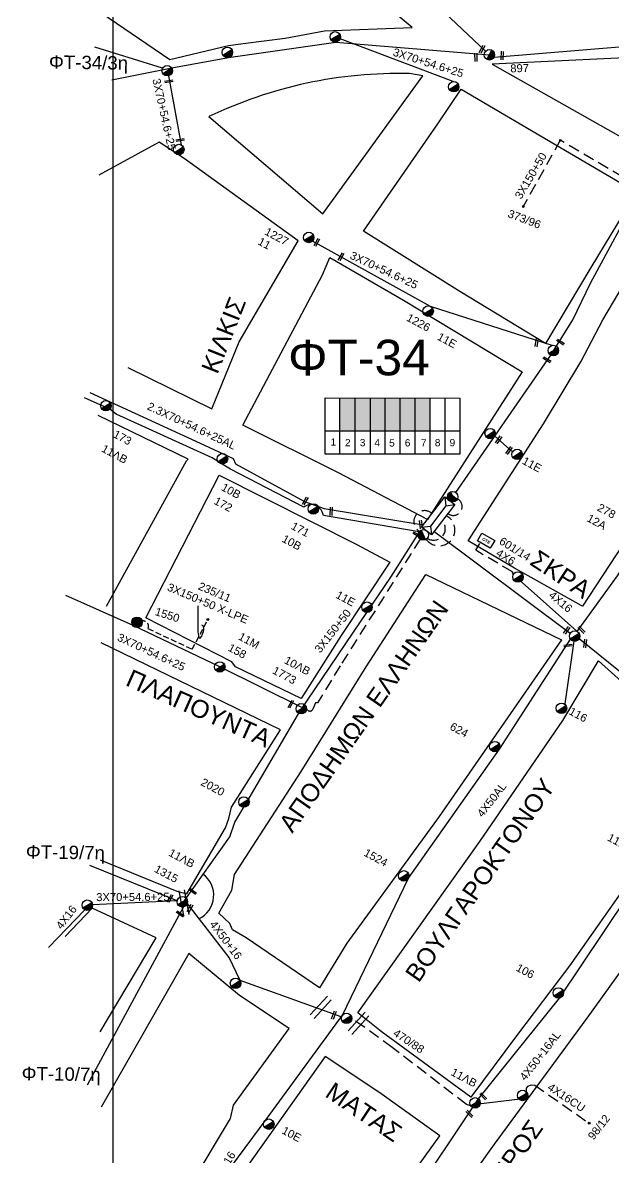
# Model space of a CAD drawing. Header units: millimetres. Extents: x 408 to 3042, y 742 to 1820.
# Drawn here: x 413.7 to 546.5, y 957.8 to 1213 of the extents above; entities that cross this region are included whole.
import ezdxf

# ---------------------------------------------------------------- set-up
doc = ezdxf.new("R2010")
doc.units = ezdxf.units.MM
doc.linetypes.add('DASHED', pattern=[19.05, 12.7, -6.35])
for name, color, linetype in [('Pillar OTE', 7, 'Continuous'), ('Άγνωστα', 7, 'Continuous'), ('Γυμνά εναέρια ΧΤ και ΦΟΠ (3Φ)   4x50+16AL', 7, 'Continuous'), ('Εναέρια παροχή ΧΤ 4x16', 7, 'SYN_LINE'), ('Επιγραφές - Σχήματα', 7, 'Continuous'), ('Καλώδια ΧΤ   3x150AL+50XLPE', 7, 'DASHED'), ('Καλώδια ΧΤ   4x6CU', 7, 'DASHED'), ('Μηχανική τομή', 7, 'Continuous'), ('Στύλος Ξύλινος', 7, 'Continuous'), ('Στύλος Ξύλινος @ 1', 7, 'Continuous'), ('Στύλος ΦΜ', 7, 'Continuous'), ('Στύλος ΦΜ @ 1', 7, 'Continuous'), ('Συνδέσεις', 7, 'Continuous'), ('Συνεστραμμένα ΧΤ   3x70+54.6+25 AL', 7, 'SYN_LINE'), ('Τομή', 7, 'Continuous'), ('Υποσταθμός εναέριος 2 στύλων', 7, 'Continuous'), ('Υποσταθμός πόλεως', 7, 'Continuous'), ('Υπόβαθρο ΔΕΗ', 7, 'Continuous'), ('Υπόγεια καλώδια Παροχών ΧΤ   4x50AL', 7, 'DASHED'), ('Υπόγεια καλώδια Παροχών ΧΤ   4x6', 7, 'DASHED')]:
    doc.layers.add(name, color=color, linetype=linetype)
doc.styles.add('Annotative', font='arial.ttf')
doc.styles.add('arial', font='arial.ttf')
doc.styles.get("Standard").update_dxf_attribs({"font": 'arial.ttf'})
doc.linetypes.add('SYN_LINE', pattern='A,0.5,-0.0001,["/\\/\\/\\/",Standard,S=0.1,R=0,X=0,Y=-0.05],-0.25', length=0.7501)

# ---------------------------------------------------------------- blocks, each defined once
blk = doc.blocks.new('ΜΗΧΑΝΙΚΗ ΤΟΜΗ')
at = {"layer": 'Μηχανική τομή', "ltscale": 40}
for p, q in [((-1.89, 0.78), (1.89, 0.78)), ((1.89, 0), (-1.89, 0))]:
    blk.add_line(p, q, dxfattribs=at)
blk = doc.blocks.new('ΤΟΜΗ')
at = {"layer": 'Τομή', "ltscale": 40}
for p, q in [((-5.68, 0), (5.68, 0)), ((5.68, -2.33), (-5.68, -2.33))]:
    blk.add_line(p, q, dxfattribs=at)
blk = doc.blocks.new('ΥΠΑΡΧΩΝ ΤΣΙΜΕΝΤΕΝΙΟΣ ΣΤΥΛΟΣ')
at = {"layer": 'Στύλος ΦΜ'}
blk.add_hatch(color=7, dxfattribs=at).paths.add_polyline_path([(-1.29, -2.28, 0.574793), (2.62, 0, 0.268822), (1.3, 2.27)])
at = {"layer": 'Στύλος ΦΜ', "color": 7}
blk.add_line((-1.29, -2.28), (1.3, 2.27), dxfattribs=at)
blk.add_circle((0, 0), 2.62, dxfattribs=at)
at = {"layer": 'Στύλος ΦΜ', "flags": 4}
for tag, p in [('ΑΡΙΘΜΟΣ', (-4.68, 8.05)), ('ΤΥΠΟΣ', (-4.91, 3.03))]:
    blk.add_attdef(tag, p, '', height=4, dxfattribs=at)
blk = doc.blocks.new('ΥΠΑΡΧΩΝ ΞΥΛΙΝΟΣ ΣΤΥΛΟΣ')
at = {"layer": 'Στύλος Ξύλινος'}
h = blk.add_hatch(color=7, dxfattribs=at)
h.paths.add_polyline_path([(-2.62, 0, 0.270008), (-1.29, -2.28), (1.3, 2.27, 0.576266)])
h.paths.add_polyline_path([(-1.29, -2.28, 0.574793), (2.62, 0, 0.268822), (1.3, 2.27)])
at = {"layer": 'Στύλος Ξύλινος', "color": 7}
blk.add_line((-1.29, -2.28), (1.3, 2.27), dxfattribs=at)
blk.add_circle((0, 0), 2.62, dxfattribs=at)
at = {"layer": 'Στύλος Ξύλινος', "flags": 4}
for tag, p in [('ΑΡΙΘΜΟΣ', (-4.91, 8.6)), ('ΤΥΠΟΣ', (-4.85, 3.39))]:
    blk.add_attdef(tag, p, '', height=4, dxfattribs=at)
blk = doc.blocks.new('ΥΠΟΣΤΑΘΜΟΣ ΕΝΑΕΡΙΟΣ ΕΠΙ 2 ΣΤΥΛΩΝ')
at = {"layer": 'Υποσταθμός εναέριος 2 στύλων', "linetype": 'Continuous'}
for points in [[(-11.97, -2.11, 0.574793), (-8.45, -0.07, 0.268822), (-9.64, 1.98)], [(9.68, -2.15, 0.574793), (13.19, -0.1, 0.268822), (12.01, 1.95)]]:
    blk.add_hatch(color=256, dxfattribs=at).paths.add_polyline_path(points)
for p, q in [((-11.97, -2.11), (-9.64, 1.98)), ((9.68, -2.15), (12.01, 1.95))]:
    blk.add_line(p, q, dxfattribs=at)
for centre in [(-10.81, -0.07), (10.84, -0.1)]:
    blk.add_circle(centre, 2.36, dxfattribs=at)
at = {"layer": 'Υποσταθμός πόλεως', "linetype": 'Continuous', "ltscale": 40}
blk.add_lwpolyline([(-8.57, 2.82), (8.57, 2.82), (8.57, -2.82), (-8.57, -2.82)], close=True, dxfattribs=at)
for points in [[(-5.75, 0), (-8.57, 2.82)], [(-8.57, -2.82), (-5.75, 0)], [(-5.75, 0), (5.75, 0)], [(5.75, 0), (8.57, 2.82)], [(8.57, -2.82), (5.75, 0)]]:
    blk.add_lwpolyline(points, dxfattribs=at)
at = {"layer": 'Υποσταθμός εναέριος 2 στύλων', "ltscale": 40, "flags": 1}
for tag, p in [('ΜΕΤΑΣΧΗΜΑΤΙΣΜΟΣ', (14.09, 2.51)), ('ΙΣΧΥΣ', (14.07, -0.28)), ('ΑΡΙΘΜΟΣ', (14.19, -3))]:
    blk.add_attdef(tag, p, '', height=1.8, dxfattribs=at)
blk = doc.blocks.new('_ΣΥΝΔΕΣΗ')
at = {"layer": 'Συνδέσεις', "linetype": 'SYN_LINE', "ltscale": 40}
blk.add_hatch(color=256, dxfattribs=at).paths.add_polyline_path([(0.5, -0.01, 1), (-0.5, -0.01, 1)])
at = {"layer": 'Συνδέσεις'}
blk.add_circle((0, -0.01), 0.5, dxfattribs=at)
blk = doc.blocks.new('PILLAR ΟΤΕ')
at = {"layer": 'Pillar OTE', "ltscale": 40}
blk.add_lwpolyline([(-3.31, 2.02), (3.39, 2.02), (3.39, -1.99), (-3.31, -1.99)], close=True, dxfattribs=at)
at = {"layer": 'Pillar OTE', "insert": (-1.81, 0.71), "char_height": 1.3575, "width": 109.961, "attachment_point": 1}
blk.add_mtext('{\\fArial|b1|i0|c161|p34;OTE}', dxfattribs=at)

msp = doc.modelspace()

# ---------------------------------------------------------------- hatches: boundary and pattern name
at = {"layer": 'Υπόγεια καλώδια Παροχών ΧΤ   4x6', "linetype": 'DASHED', "ltscale": 0.2}
h = msp.add_hatch(color=30, dxfattribs=at)
h.dxf.hatch_style = 1
h.paths.add_polyline_path([(485.01, 1121.22), (488.45, 1121.22), (488.45, 1128.58), (485.01, 1128.58)])
h = msp.add_hatch(color=27, dxfattribs=at)
h.dxf.hatch_style = 1
h.paths.add_polyline_path([(488.45, 1121.22), (491.89, 1121.22), (491.89, 1128.58), (488.45, 1128.58)])
h = msp.add_hatch(color=85, dxfattribs=at)
h.dxf.hatch_style = 1
h.paths.add_polyline_path([(495.19, 1128.58), (491.89, 1128.58), (491.89, 1121.22), (495.19, 1121.21)])
h = msp.add_hatch(color=2, dxfattribs=at)
h.dxf.hatch_style = 1
h.paths.add_polyline_path([(495.19, 1121.21), (498.57, 1121.21), (498.57, 1128.58), (495.19, 1128.58)])
h = msp.add_hatch(color=151, dxfattribs=at)
h.dxf.hatch_style = 1
h.paths.add_polyline_path([(501.97, 1128.58), (498.57, 1128.58), (498.57, 1121.21), (501.97, 1121.21)])
h = msp.add_hatch(color=62, dxfattribs=at)
h.dxf.hatch_style = 1
h.paths.add_polyline_path([(501.97, 1121.21), (505.31, 1121.2), (505.31, 1128.58), (501.97, 1128.58)])

# ---------------------------------------------------------------- linework, layer by layer
at = {"layer": 'Pillar OTE', "ltscale": 40}
for points in [[(481.68, 1115.94), (481.68, 1128.59), (512.02, 1128.58), (512.01, 1115.92), (481.68, 1115.95)], [(485.01, 1115.94), (485.01, 1128.58)], [(488.45, 1115.94), (488.45, 1128.58)], [(491.89, 1115.94), (491.89, 1128.58)], [(495.19, 1115.93), (495.19, 1128.58)], [(498.57, 1115.93), (498.57, 1128.58)], [(501.97, 1115.93), (501.97, 1128.58)], [(505.31, 1115.92), (505.31, 1128.58)], [(508.69, 1115.92), (508.7, 1128.58)], [(481.68, 1121.23), (512.01, 1121.2)]]:
    msp.add_lwpolyline(points, dxfattribs=at)
at = {"layer": 'Άγνωστα', "color": 27}
for points in [[(445.15, 1202.73), (429.91, 1207.51)], [(433.76, 1200.12), (447.19, 1202.8), (459.94, 1205.16), (484.15, 1208.64), (518.67, 1205.77)], [(538.39, 1076.08), (547.49, 1088.61), (556.9, 1104), (565.79, 1118.14), (589.39, 1141.98), (594.22, 1147.56), (596.75, 1151.52)]]:
    msp.add_lwpolyline(points, dxfattribs=at)
at = {"layer": 'Άγνωστα', "color": 30, "linetype": 'DASHED', "ltscale": 0.2}
msp.add_lwpolyline([(551.91, 1176.36), (534.59, 1186.54), (526.27, 1171.66)], dxfattribs=at)
at = {"layer": 'Άγνωστα', "color": 30}
for points in [[(511.1, 1107.32), (532.47, 1138.22), (537.44, 1146.15), (541.39, 1154.43), (552.39, 1174.77), (557.63, 1180.79)], [(519.87, 1120.03), (523.85, 1116.45)], [(448.43, 1015.5), (428.78, 1023.42)], [(449.86, 1014.15), (428.15, 974.07)]]:
    msp.add_lwpolyline(points, dxfattribs=at)
at = {"layer": 'Άγνωστα', "color": 2}
msp.add_lwpolyline([(485.32, 989.41), (462.56, 997.58), (460.11, 1002.77), (450.15, 1015.65), (460.28, 1029.87), (461.41, 1033.16), (464.65, 1038.61), (476.04, 1058.07), (489.64, 1078.23), (496.47, 1088.27), (502.63, 1097.98)], dxfattribs=at)
at = {"layer": 'Άγνωστα', "color": 151, "linetype": 'DASHED', "ltscale": 0.2}
msp.add_lwpolyline([(503.09, 1096.86), (485.1, 1068.34), (480, 1060.04), (479.54, 1060.04), (478.92, 1058.59, -0.546639), (477.8, 1058.4), (477.06, 1058.73)], format="xyb", dxfattribs=at)
at = {"layer": 'Άγνωστα', "color": 85}
msp.add_lwpolyline([(441.73, 922.95), (454.05, 943.22), (459.77, 952.02), (460.72, 955.9), (468.46, 966.31), (485.58, 989.77), (500.45, 1020.57), (520.9, 1049.63), (537.05, 1074.54)], dxfattribs=at)
at = {"layer": 'Άγνωστα', "color": 6}
msp.add_lwpolyline([(580, 1035.32), (554.71, 1024.06), (534.32, 993.62), (516.16, 970.99), (500.28, 947.3), (485.7, 928.22), (470.47, 907.38)], dxfattribs=at)
at = {"layer": 'Άγνωστα', "color": 6, "linetype": 'DASHED', "ltscale": 0.2}
msp.add_lwpolyline([(514.43, 969.44), (513.47, 969.72), (496.8, 982.51), (487.71, 989.1)], dxfattribs=at)
at = {"layer": 'Γυμνά εναέρια ΧΤ και ΦΟΠ (3Φ)   4x50+16AL', "color": 85, "ltscale": 40}
for points in [[(536.8, 1075.6), (506.18, 1098.53)], [(537.66, 1073.9), (535.61, 1059.84)]]:
    msp.add_lwpolyline(points, dxfattribs=at)
at = {"layer": 'Γυμνά εναέρια ΧΤ και ΦΟΠ (3Φ)   4x50+16AL', "color": 27, "ltscale": 40}
msp.add_lwpolyline([(538.88, 1074.48), (558.3, 1058.8), (575, 1042.96), (584.64, 1033.81), (594.16, 1024.86), (594.16, 1024.86), (609.33, 1014.08)], dxfattribs=at)
at = {"layer": 'Εναέρια παροχή ΧΤ 4x16', "color": 85, "linetype": 'SYN_LINE', "ltscale": 20}
msp.add_lwpolyline([(538.29, 1076.13), (525.34, 1087.67)], dxfattribs=at)
at = {"layer": 'Επιγραφές - Σχήματα'}
msp.add_lwpolyline([(433.97, 786.81), (2929.97, 786.81), (2929.97, 1802.72), (433.97, 1802.72)], close=True, dxfattribs=at)
msp.add_arc((450.78, 1016.76), 5.87, 295.5844, 54.2973, dxfattribs=at)
at = {"layer": 'Επιγραφές - Σχήματα', "color": 7, "ltscale": 0.1}
msp.add_spline([(453.08, 1081.83), (453.94, 1075.04), (454.01, 1077.47), (453.95, 1077.48)], degree=3, dxfattribs=at)
at = {"layer": 'Καλώδια ΧΤ   3x150AL+50XLPE', "color": 151, "ltscale": 0.1}
msp.add_lwpolyline([(440.53, 1078.43, -0.627106), (441.86, 1076.75), (451.81, 1072.07), (455.33, 1078.77)], format="xyb", dxfattribs=at)
at = {"layer": 'Καλώδια ΧΤ   3x150AL+50XLPE', "color": 30, "linetype": 'DASHED', "ltscale": 0.2}
msp.add_arc((510.55, 1104.16), 1.98, 231.132, 65.7002, dxfattribs=at)
at = {"layer": 'Καλώδια ΧΤ   3x150AL+50XLPE', "color": 27, "linetype": 'DASHED', "ltscale": 0.2}
msp.add_arc((504.11, 1100.79), 2.46, 47.034, 242.156, dxfattribs=at)
at = {"layer": 'Καλώδια ΧΤ   3x150AL+50XLPE', "color": 151, "linetype": 'DASHED', "ltscale": 0.2}
msp.add_arc((507.33, 1098.91), 3.57, 215.5236, 64.6958, dxfattribs=at)
at = {"layer": 'Καλώδια ΧΤ   3x150AL+50XLPE', "color": 2, "linetype": 'DASHED', "ltscale": 0.2}
msp.add_arc((506.14, 1099.22), 2.6, 238.1252, 43.9289, dxfattribs=at)
at = {"layer": 'Καλώδια ΧΤ   4x6CU', "color": 6, "linetype": 'DASHED', "ltscale": 0.2}
msp.add_lwpolyline([(526.94, 971.98), (527.02, 973.36), (527.37, 973.79), (528.06, 974.14), (528.84, 974.05), (541.1, 965.5)], dxfattribs=at)
at = {"layer": 'Συνεστραμμένα ΧΤ   3x70+54.6+25 AL', "color": 85, "linetype": 'SYN_LINE', "ltscale": 20}
for points in [[(464.52, 1254.79), (488.37, 1231.9), (488.37, 1231.9), (503.4, 1220.19), (517.81, 1206.58)], [(519.7, 1205.22), (549.66, 1207.68), (574.99, 1207.78)]]:
    msp.add_lwpolyline(points, dxfattribs=at)
at = {"layer": 'Συνεστραμμένα ΧΤ   3x70+54.6+25 AL', "color": 27, "linetype": 'SYN_LINE', "ltscale": 20}
for points in [[(510.49, 1199.75), (510.49, 1199.75), (510.49, 1199.75), (485.06, 1209.32)], [(446.48, 1201.03), (449.35, 1185.5)], [(428.75, 1129.82), (453.58, 1118.42), (461.04, 1114.99), (461.55, 1113.81), (477.07, 1105.29), (481.46, 1103.74), (503.79, 1100.04)]]:
    msp.add_lwpolyline(points, dxfattribs=at)
at = {"layer": 'Συνεστραμμένα ΧΤ   3x70+54.6+25 AL', "color": 30, "linetype": 'SYN_LINE', "ltscale": 20}
msp.add_lwpolyline([(532.79, 1140.42), (505.44, 1149.15), (478.86, 1163.85)], dxfattribs=at)
at = {"layer": 'Συνεστραμμένα ΧΤ   3x70+54.6+25 AL', "color": 62, "linetype": 'SYN_LINE', "ltscale": 20}
msp.add_lwpolyline([(502.86, 1098.52), (481.31, 1102.18), (481.08, 1102.86, 0.527682), (476.91, 1104.02), (460.42, 1112.58), (458.52, 1113.74), (456.28, 1115.1), (434.72, 1124.97), (433.31, 1126.1), (427.6, 1128.61)], format="xyb", dxfattribs=at)
at = {"layer": 'Συνεστραμμένα ΧΤ   3x70+54.6+25 AL', "color": 151, "linetype": 'SYN_LINE', "ltscale": 20}
msp.add_lwpolyline([(477.06, 1058.73), (476.62, 1058.93), (458.01, 1068.11), (438.53, 1077.46), (423.39, 1084.14)], dxfattribs=at)
at = {"layer": 'Συνεστραμμένα ΧΤ   3x70+54.6+25 AL', "linetype": 'SYN_LINE', "ltscale": 15}
msp.add_lwpolyline([(427.66, 1013.5), (419.48, 1005.01)], dxfattribs=at)
at = {"layer": 'Συνεστραμμένα ΧΤ   3x70+54.6+25 AL', "color": 7, "linetype": 'SYN_LINE', "ltscale": 15}
msp.add_lwpolyline([(448.43, 1015.5), (429.39, 1014.59)], dxfattribs=at)
at = {"layer": 'Συνεστραμμένα ΧΤ   3x70+54.6+25 AL', "color": 6, "linetype": 'SYN_LINE', "ltscale": 10}
msp.add_lwpolyline([(516.23, 969.82), (525.56, 970.94)], dxfattribs=at)
at = {"layer": 'Υπόβαθρο ΔΕΗ'}
for points in [[(431.27, 1215.27), (446.78, 1204.71), (459.96, 1207.86), (463.27, 1208.33), (472.74, 1209.48), (481.59, 1211.12), (501.3, 1211.87), (484.14, 1226.33), (461.14, 1247.45)], [(680.5, 1102.84), (693.71, 1120.44), (654.69, 1148.43), (620.43, 1173.46), (585.63, 1199.83), (577.3, 1206.42), (519.29, 1203.69), (564.44, 1178.14), (597.17, 1159.82), (597.72, 1159.14), (627.29, 1138.96), (662.27, 1115.28), (680.5, 1102.84)], [(531.27, 1140.84), (511.97, 1152.5), (490.33, 1166.12), (507.03, 1190.26), (512.27, 1198.03), (533.2, 1185.76), (551.72, 1174.86), (541.44, 1157.92), (531.27, 1140.84)], [(437.34, 1135.46), (456.25, 1126.13), (462.4, 1141.22), (475.62, 1163.93), (449.99, 1182.43), (444.4, 1186.11), (430.78, 1178.67)], [(513.88, 1096.5), (530.12, 1121.7), (530.84, 1122.74), (539.24, 1136.75), (544.16, 1146.14), (549.91, 1155.89), (556.14, 1164.8), (559.35, 1170.43), (589.15, 1154.59), (572.99, 1130.62), (550.17, 1097.91), (539.63, 1081.74), (539.63, 1081.74), (539.31, 1081.91), (524.34, 1090.35), (513.88, 1096.5)], [(504.74, 1101.23), (484.71, 1111.75), (463.2, 1122.49), (481.09, 1156.31), (482.78, 1160.17), (499.35, 1150.62), (526, 1134.49), (511.67, 1112.16), (504.74, 1101.23)], [(432.53, 1081.75), (450.52, 1114.44), (450.87, 1114.86), (430.64, 1124.63)], [(476.34, 1061.03), (461.56, 1068.16), (460.74, 1069.23), (441.4, 1079.16), (453.66, 1103.08), (457.91, 1111.26), (488.87, 1095.63), (496.27, 1091.64), (485.31, 1075.16), (476.34, 1061.03)], [(457.8, 1012.71), (460.74, 1017.93), (461.29, 1021.46), (476.3, 1044.57), (490.92, 1068.11), (504.35, 1088.92), (534.91, 1074.21), (507.37, 1034.49), (486.57, 1005.97), (480.44, 995.95), (463.92, 1007.18), (460.91, 1009), (460.28, 1010.41), (457.8, 1012.71)], [(431.11, 1024.71), (448.32, 1017.69), (450.62, 1017.06), (459.32, 1031.95), (460.07, 1034.01), (460.63, 1036.6), (471.64, 1053.93), (431.34, 1073.51)], [(489.07, 990.3), (516.48, 1028.86), (535.17, 1056.07), (543.19, 1069.5), (557.13, 1056.93), (573.21, 1041.87), (554.93, 1025.86), (550.51, 1020.61), (536.65, 1000.92), (524.77, 985.17), (514.47, 971.34), (494.29, 986.14), (489.07, 990.3)], [(477.88, 903.86), (496.39, 927.93), (519.8, 960.81), (540.64, 989.12), (560.24, 1016.33), (579.95, 1033.61), (600.58, 1014.21), (564.96, 969.08), (543.39, 941.91), (515.34, 907.26), (498.54, 886.97), (477.88, 903.86)], [(431.14, 986.08), (443.74, 1007.22), (429.29, 1013.89), (423.24, 1007.47)], [(430.53, 926.53), (433.73, 924.9), (451.11, 951), (460.43, 966.53), (461.12, 969.53), (473.6, 986.83), (462.45, 994.18), (451.04, 1003.67), (431.34, 969.08)], [(460.4, 911.7), (468.03, 908.68), (482.55, 928.66), (495.32, 945.68), (507.49, 962.69), (494.01, 972.3), (481.75, 980.49), (460.62, 950.82), (459.97, 948.21), (442.73, 921.65), (458.35, 913.85), (460.4, 911.7)]]:
    msp.add_lwpolyline(points, dxfattribs=at)
msp.add_lwpolyline([(455.58, 1191.86), (481.22, 1170.01), (503.65, 1201), (500.67, 1201.53, 0.118644), (455.58, 1191.86, 7.126305)], format="xyb", dxfattribs=at)
at = {"layer": 'Υπόγεια καλώδια Παροχών ΧΤ   4x6', "color": 85, "linetype": 'DASHED', "ltscale": 0.2}
msp.add_lwpolyline([(524.11, 1088.99, -0.47447), (523.83, 1089.49), (515.58, 1094.34), (516.49, 1095.88)], format="xyb", dxfattribs=at)

# ---------------------------------------------------------------- block references
at = {"layer": 'Pillar OTE', "xscale": 0.5, "yscale": 0.5, "zscale": 0.5, "rotation": 329.5365960609921}
msp.add_blockref('PILLAR ΟΤΕ', (517.89, 1096.5), dxfattribs=at)
at = {"layer": 'Μηχανική τομή'}
for p, xscale, yscale, zscale, rotation in [((516.83, 1207.14), 0.4999999999999999, 0.4999999999999999, 0.4999999999999999, 241.0536842134792), ((515.44, 1205.19), 0.4999999999999999, 0.4999999999999999, 0.4999999999999999, 271.7252061896091), ((521.33, 1205.61), 0.4999999999999999, 0.4999999999999999, 0.4999999999999999, 267.9999084225833), ((446.54, 1199.97), 0.4999999999999999, 0.4999999999999999, 0.4999999999999999, 189.6852772586195), ((449.08, 1186.8), 0.4999999999999999, 0.4999999999999999, 0.4999999999999999, 189.6852772586195), ((479.67, 1163.69), 0.4999999999999999, 0.4999999999999999, 0.4999999999999999, 241.0536842134792), ((485.13, 1160.43), 0.4999999999999999, 0.4999999999999999, 0.4999999999999999, 241.0536842134792), ((529.08, 1141.12), 0.4999999999999999, 0.4999999999999999, 0.4999999999999999, 261.0776794897223), ((534.55, 1141), 0.4999999999999999, 0.4999999999999999, 0.4999999999999999, 327.7791105842544), ((531.51, 1137.01), 0.4999999999999999, 0.4999999999999999, 0.4999999999999999, 327.7791105842544), ((520.56, 1119.3), 0.5, 0.5, 0.5, 235.1383027284685), ((522.91, 1116.89), 0.5, 0.5, 0.5, 235.1383027284685), ((477.07, 1105.54), 0.4999999999999999, 0.4999999999999999, 0.4999999999999999, 240.9651112751606), ((510.34, 1106.15), 0.5, 0.5, 0.5, 324.1380262599817), ((482.86, 1103.08), 0.4999999999999999, 0.4999999999999999, 0.4999999999999999, 268.4314480863578), ((503.05, 1100.12), 0.4999999999999999, 0.4999999999999999, 0.4999999999999999, 278.3215695490634), ((502.23, 1097.69), 0.5, 0.5, 0.5, 329.7353264191247), ((535.89, 1076.45), 0.5, 0.5, 0.5, 235.1383027284685), ((539.24, 1076.31), 0.5, 0.5, 0.5, 314.4116763487705), ((540.02, 1073.39), 0.5, 0.5, 0.5, 262.307372406177), ((536.37, 1072.73), 0.4999999999999999, 0.4999999999999999, 0.4999999999999999, 7.366094070037155), ((474.16, 1059.63), 0.4999999999999999, 0.4999999999999999, 0.4999999999999999, 60.98019542751132), ((451.78, 1017.47), 0.4999999999999999, 0.4999999999999999, 0.4999999999999999, 324.1380262599817), ((447.03, 1015.94), 0.4999999999999999, 0.4999999999999999, 0.4999999999999999, 60.98019542751132), ((448.98, 1012.37), 0.4999999999999999, 0.4999999999999999, 0.4999999999999999, 324.1380262599817), ((451.49, 1013.73), 0.4999999999999999, 0.4999999999999999, 0.4999999999999999, 60.98019542751132), ((483.86, 989.73), 0.4999999999999998, 0.4999999999999998, 0.4999999999999998, 70.52117905287564), ((517.14, 971.41), 0.5, 0.5, 0.5, 314.4116763487705), ((514.02, 967.48), 0.5, 0.5, 0.5, 314.4116763487705)]:
    msp.add_blockref('ΜΗΧΑΝΙΚΗ ΤΟΜΗ', p, dxfattribs=dict(at, xscale=xscale, yscale=yscale, zscale=zscale, rotation=rotation))
at = {"layer": 'Στύλος Ξύλινος @ 1', "ltscale": 40}
ref = msp.add_blockref('ΥΠΑΡΧΩΝ ΞΥΛΙΝΟΣ ΣΤΥΛΟΣ', (439.39, 1078.13), dxfattribs=dict(at, xscale=0.4499999999998183, yscale=0.4499999999998183, zscale=0.4499999999998183, rotation=342.3025887647506))
ref.add_attrib('ΤΥΠΟΣ', '1550', (443.28, 1079.81), dxfattribs={"layer": 'Στύλος Ξύλινος', "height": 1.8, "rotation": 342.3026, "flags": 4})
at = {"layer": 'Στύλος ΦΜ @ 1', "ltscale": 40, "xscale": 0.449999999999818, "yscale": 0.449999999999818, "zscale": 0.449999999999818, "rotation": 331.8060337909106}
for p in [(483.99, 1209.8), (459.72, 1206.32), (446.19, 1202.18), (510.63, 1198.58), (448.8, 1184.46), (533.03, 1139.26), (518.83, 1120.58), (525.08, 1088.33), (537.84, 1075.04), (428.22, 1014.53), (461.56, 996.96), (486.53, 989.07), (526.13, 971.73)]:
    msp.add_blockref('ΥΠΑΡΧΩΝ ΤΣΙΜΕΝΤΕΝΙΟΣ ΣΤΥΛΟΣ', p, dxfattribs=at)
at = {"layer": 'Στύλος ΦΜ @ 1', "ltscale": 40}
ref = msp.add_blockref('ΥΠΑΡΧΩΝ ΤΣΙΜΕΝΤΕΝΙΟΣ ΣΤΥΛΟΣ', (518.66, 1205.77), dxfattribs=dict(at, xscale=0.449999999999818, yscale=0.449999999999818, zscale=0.449999999999818, rotation=1.387249792606121))
ref.add_attrib('ΤΥΠΟΣ', '897', (523.38, 1201.8), dxfattribs={"layer": 'Στύλος ΦΜ', "height": 1.8, "rotation": 1.3872, "flags": 4})
ref = msp.add_blockref('ΥΠΑΡΧΩΝ ΤΣΙΜΕΝΤΕΝΙΟΣ ΣΤΥΛΟΣ', (478.02, 1164.68), dxfattribs=dict(at, xscale=0.449999999999818, yscale=0.449999999999818, zscale=0.449999999999818, rotation=331.8060337909106))
ref.add_attrib('ΤΥΠΟΣ', '1227', (467.92, 1165.45), dxfattribs={"layer": 'Στύλος ΦΜ', "height": 1.8, "rotation": 331.806, "flags": 4})
ref.add_attrib('ΑΡΙΘΜΟΣ', '11', (466.4, 1163.22), dxfattribs={"layer": 'Στύλος ΦΜ', "height": 1.8, "rotation": 331.806, "flags": 4})
ref = msp.add_blockref('ΥΠΑΡΧΩΝ ΤΣΙΜΕΝΤΕΝΙΟΣ ΣΤΥΛΟΣ', (504.88, 1148.12), dxfattribs=dict(at, xscale=0.449999999999818, yscale=0.449999999999818, zscale=0.449999999999818, rotation=331.8060337909106))
ref.add_attrib('ΤΥΠΟΣ', '1226', (499.81, 1146.09), dxfattribs={"layer": 'Στύλος ΦΜ', "height": 1.8, "rotation": 331.806, "flags": 4})
ref.add_attrib('ΑΡΙΘΜΟΣ', '11E', (506.74, 1141.81), dxfattribs={"layer": 'Στύλος ΦΜ', "height": 1.8, "rotation": 331.806, "flags": 4})
ref = msp.add_blockref('ΥΠΑΡΧΩΝ ΤΣΙΜΕΝΤΕΝΙΟΣ ΣΤΥΛΟΣ', (432.4, 1126.84), dxfattribs=dict(at, xscale=0.449999999999818, yscale=0.449999999999818, zscale=0.449999999999818, rotation=331.8060337909106))
ref.add_attrib('ΤΥΠΟΣ', '11ΛΒ', (431.22, 1116.64), dxfattribs={"layer": 'Στύλος ΦΜ', "height": 1.8, "rotation": 331.806, "flags": 4})
ref.add_attrib('ΑΡΙΘΜΟΣ', '173', (433.85, 1119.87), dxfattribs={"layer": 'Στύλος ΦΜ', "height": 1.8, "rotation": 331.806, "flags": 4})
ref = msp.add_blockref('ΥΠΑΡΧΩΝ ΤΣΙΜΕΝΤΕΝΙΟΣ ΣΤΥΛΟΣ', (458.61, 1114.92), dxfattribs=dict(at, xscale=0.449999999999818, yscale=0.449999999999818, zscale=0.449999999999818, rotation=331.8060337909106))
ref.add_attrib('ΤΥΠΟΣ', '10B', (458.17, 1107.95), dxfattribs={"layer": 'Στύλος ΦΜ', "height": 1.8, "rotation": 331.806, "flags": 4})
ref.add_attrib('ΑΡΙΘΜΟΣ', '172', (456.53, 1104.87), dxfattribs={"layer": 'Στύλος ΦΜ', "height": 1.8, "rotation": 331.806, "flags": 4})
ref = msp.add_blockref('ΥΠΑΡΧΩΝ ΤΣΙΜΕΝΤΕΝΙΟΣ ΣΤΥΛΟΣ', (524.89, 1115.9), dxfattribs=dict(at, xscale=0.449999999999818, yscale=0.449999999999818, zscale=0.449999999999818, rotation=331.8060337909106))
ref.add_attrib('ΤΥΠΟΣ', '11E', (525.85, 1113.89), dxfattribs={"layer": 'Στύλος ΦΜ', "height": 1.8, "rotation": 331.806, "flags": 4})
ref = msp.add_blockref('ΥΠΑΡΧΩΝ ΤΣΙΜΕΝΤΕΝΙΟΣ ΣΤΥΛΟΣ', (479.06, 1103.64), dxfattribs=dict(at, xscale=0.449999999999818, yscale=0.449999999999818, zscale=0.449999999999818, rotation=331.8060337909106))
ref.add_attrib('ΤΥΠΟΣ', '10B', (471.81, 1096.36), dxfattribs={"layer": 'Στύλος ΦΜ', "height": 1.8, "rotation": 331.806, "flags": 4})
ref.add_attrib('ΑΡΙΘΜΟΣ', '171', (473.87, 1099.24), dxfattribs={"layer": 'Στύλος ΦΜ', "height": 1.8, "rotation": 331.806, "flags": 4})
ref = msp.add_blockref('ΥΠΑΡΧΩΝ ΤΣΙΜΕΝΤΕΝΙΟΣ ΣΤΥΛΟΣ', (551.94, 1097.6), dxfattribs=dict(at, xscale=0.449999999999818, yscale=0.449999999999818, zscale=0.449999999999818, rotation=331.8060337909106))
ref.add_attrib('ΤΥΠΟΣ', '278', (542.74, 1103.36), dxfattribs={"layer": 'Στύλος ΦΜ', "height": 1.8, "rotation": 331.806, "flags": 4})
ref.add_attrib('ΑΡΙΘΜΟΣ', '12A', (540.4, 1100.97), dxfattribs={"layer": 'Στύλος ΦΜ', "height": 1.8, "rotation": 331.806, "flags": 4})
ref = msp.add_blockref('ΥΠΑΡΧΩΝ ΤΣΙΜΕΝΤΕΝΙΟΣ ΣΤΥΛΟΣ', (491.13, 1081.54), dxfattribs=dict(at, xscale=0.449999999999818, yscale=0.449999999999818, zscale=0.449999999999818, rotation=331.8060337909106))
ref.add_attrib('ΤΥΠΟΣ', '11E', (483.92, 1083.74), dxfattribs={"layer": 'Στύλος ΦΜ', "height": 1.8, "rotation": 331.806, "flags": 4})
ref = msp.add_blockref('ΥΠΑΡΧΩΝ ΤΣΙΜΕΝΤΕΝΙΟΣ ΣΤΥΛΟΣ', (458.01, 1068.11), dxfattribs=dict(at, xscale=0.449999999999818, yscale=0.449999999999818, zscale=0.449999999999818, rotation=331.8060337909106))
ref.add_attrib('ΤΥΠΟΣ', '11M', (462, 1074.38), dxfattribs={"layer": 'Στύλος ΦΜ', "height": 1.8, "rotation": 331.806, "flags": 4})
ref.add_attrib('ΑΡΙΘΜΟΣ', '158', (459.68, 1071.87), dxfattribs={"layer": 'Στύλος ΦΜ', "height": 1.8, "rotation": 331.806, "flags": 4})
ref = msp.add_blockref('ΥΠΑΡΧΩΝ ΤΣΙΜΕΝΤΕΝΙΟΣ ΣΤΥΛΟΣ', (476.34, 1058.7), dxfattribs=dict(at, xscale=0.449999999999818, yscale=0.449999999999818, zscale=0.449999999999818, rotation=331.8060337909106))
ref.add_attrib('ΤΥΠΟΣ', '10ΛΒ', (472.33, 1069.05), dxfattribs={"layer": 'Στύλος ΦΜ', "height": 1.8, "rotation": 331.806, "flags": 4})
ref.add_attrib('ΑΡΙΘΜΟΣ', '1773', (469.67, 1066.76), dxfattribs={"layer": 'Στύλος ΦΜ', "height": 1.8, "rotation": 331.806, "flags": 4})
ref = msp.add_blockref('ΥΠΑΡΧΩΝ ΤΣΙΜΕΝΤΕΝΙΟΣ ΣΤΥΛΟΣ', (534.86, 1058.8), dxfattribs=dict(at, xscale=0.449999999999818, yscale=0.449999999999818, zscale=0.449999999999818, rotation=331.8060337909106))
ref.add_attrib('ΤΥΠΟΣ', '116', (536.36, 1057.56), dxfattribs={"layer": 'Στύλος ΦΜ', "height": 1.8, "rotation": 331.806, "flags": 4})
ref = msp.add_blockref('ΥΠΑΡΧΩΝ ΤΣΙΜΕΝΤΕΝΙΟΣ ΣΤΥΛΟΣ', (519.86, 1050.19), dxfattribs=dict(at, xscale=0.449999999999818, yscale=0.449999999999818, zscale=0.449999999999818, rotation=331.8060337909106))
ref.add_attrib('ΤΥΠΟΣ', '624', (509.57, 1054.15), dxfattribs={"layer": 'Στύλος ΦΜ', "height": 1.8, "rotation": 331.806, "flags": 4})
ref = msp.add_blockref('ΥΠΑΡΧΩΝ ΤΣΙΜΕΝΤΕΝΙΟΣ ΣΤΥΛΟΣ', (463.45, 1037.73), dxfattribs=dict(at, xscale=0.449999999999818, yscale=0.449999999999818, zscale=0.449999999999818, rotation=331.8060337909106))
ref.add_attrib('ΤΥΠΟΣ', '2020', (453.55, 1041.62), dxfattribs={"layer": 'Στύλος ΦΜ', "height": 1.8, "rotation": 331.806, "flags": 4})
ref = msp.add_blockref('ΥΠΑΡΧΩΝ ΤΣΙΜΕΝΤΕΝΙΟΣ ΣΤΥΛΟΣ', (554.71, 1024.06), dxfattribs=dict(at, xscale=0.449999999999818, yscale=0.449999999999818, zscale=0.449999999999818, rotation=331.8060337909106))
ref.add_attrib('ΤΥΠΟΣ', '11B', (545.01, 1029.17), dxfattribs={"layer": 'Στύλος ΦΜ', "height": 1.8, "rotation": 331.806, "flags": 4})
ref = msp.add_blockref('ΥΠΑΡΧΩΝ ΤΣΙΜΕΝΤΕΝΙΟΣ ΣΤΥΛΟΣ', (449.59, 1015.29), dxfattribs=dict(at, xscale=0.449999999999818, yscale=0.449999999999818, zscale=0.449999999999818, rotation=331.8060337909106))
ref.add_attrib('ΤΥΠΟΣ', '11ΛΒ', (446.32, 1025.76), dxfattribs={"layer": 'Στύλος ΦΜ', "height": 1.8, "rotation": 331.806, "flags": 4})
ref.add_attrib('ΑΡΙΘΜΟΣ', '1315', (443.11, 1022.12), dxfattribs={"layer": 'Στύλος ΦΜ', "height": 1.8, "rotation": 331.806, "flags": 4})
ref = msp.add_blockref('ΥΠΑΡΧΩΝ ΤΣΙΜΕΝΤΕΝΙΟΣ ΣΤΥΛΟΣ', (499.41, 1021.12), dxfattribs=dict(at, xscale=0.449999999999818, yscale=0.449999999999818, zscale=0.449999999999818, rotation=331.8060337909106))
ref.add_attrib('ΤΥΠΟΣ', '1524', (490.23, 1025.76), dxfattribs={"layer": 'Στύλος ΦΜ', "height": 1.8, "rotation": 331.806, "flags": 4})
ref = msp.add_blockref('ΥΠΑΡΧΩΝ ΤΣΙΜΕΝΤΕΝΙΟΣ ΣΤΥΛΟΣ', (534.16, 994.79), dxfattribs=dict(at, xscale=0.449999999999818, yscale=0.449999999999818, zscale=0.449999999999818, rotation=331.8060337909106))
ref.add_attrib('ΤΥΠΟΣ', '106', (524.46, 999.9), dxfattribs={"layer": 'Στύλος ΦΜ', "height": 1.8, "rotation": 331.806, "flags": 4})
ref = msp.add_blockref('ΥΠΑΡΧΩΝ ΤΣΙΜΕΝΤΕΝΙΟΣ ΣΤΥΛΟΣ', (515.43, 970.07), dxfattribs=dict(at, xscale=0.449999999999818, yscale=0.449999999999818, zscale=0.449999999999818, rotation=331.8060337909106))
ref.add_attrib('ΤΥΠΟΣ', '11ΛΒ', (509.81, 976.41), dxfattribs={"layer": 'Στύλος ΦΜ', "height": 1.8, "rotation": 331.806, "flags": 4})
ref = msp.add_blockref('ΥΠΑΡΧΩΝ ΤΣΙΜΕΝΤΕΝΙΟΣ ΣΤΥΛΟΣ', (469.04, 965.28), dxfattribs=dict(at, xscale=0.449999999999818, yscale=0.449999999999818, zscale=0.449999999999818, rotation=331.8060337909106))
ref.add_attrib('ΤΥΠΟΣ', '10E', (471.79, 963.3), dxfattribs={"layer": 'Στύλος ΦΜ', "height": 1.8, "rotation": 331.806, "flags": 4})
at = {"layer": 'Συνδέσεις', "xscale": 0.4, "yscale": 0.4, "zscale": 0.25}
for p in [(534.61, 1186.54), (526.29, 1171.66), (455.34, 1078.77), (541.12, 965.5)]:
    msp.add_blockref('_ΣΥΝΔΕΣΗ', p, dxfattribs=at)
at = {"layer": 'Τομή'}
for p, xscale, yscale, zscale, rotation in [((450.54, 1015.21), 0.4999999999999995, 0.4999999999999995, 0.4999999999999995, 280.7399547847991), ((481.15, 991.17), 0.4999999999999994, 0.4999999999999994, 0.4999999999999994, 227.5852248693328), ((489.63, 987.55), 0.4999999999999994, 0.4999999999999994, 0.4999999999999994, 227.5852248693328)]:
    msp.add_blockref('ΤΟΜΗ', p, dxfattribs=dict(at, xscale=xscale, yscale=yscale, zscale=zscale, rotation=rotation))
at = {"layer": 'Υποσταθμός εναέριος 2 στύλων', "xscale": 0.4999999999999999, "yscale": 0.4999999999999999, "zscale": 0.4999999999999999, "rotation": 232.5226061941867}
msp.add_blockref('ΥΠΟΣΤΑΘΜΟΣ ΕΝΑΕΡΙΟΣ ΕΠΙ 2 ΣΤΥΛΩΝ', (507.13, 1102.07), dxfattribs=at)

# ---------------------------------------------------------------- texts
at = {"ltscale": 40, "width": 94.4586, "attachment_point": 1, "style": 'arial'}
for s, insert, char_height, rotation in [('ΦΤ-34/3η', (419.62, 1205.67), 3, 359.1724), ('ΚΙΛΚΙΣ', (453.74, 1135.23), 4, 68.4028), ('ΣΚΡΑ', (529.65, 1094.64), 4, 326.821), ('ΑΠΟΔΗΜΩΝ ΕΛΛΗΝΩΝ', (471.05, 1032.86), 4, 55.0857), ('ΠΛΑΠΟΥΝΤΑ', (438.21, 1067.71), 4, 335.9722), ('\\pt16;ΒΟΥΛΓΑΡΟΚΤΟΝΟΥ', (499.47, 999.2), 4, 55.0857), ('ΦT-19/7η', (414.42, 1028.05), 3, 359.1724), ('ΦT-10/7η', (413.47, 978.2), 3, 359.1724), ('MATAΣ', (483.66, 974.95), 4, 326.2115), ('ΣΩΤΗΡΟΣ', (512.41, 944.89), 4, 55.0857)]:
    msp.add_mtext(s, dxfattribs=dict(at, insert=insert, char_height=char_height, rotation=rotation))
at = {"ltscale": 40, "insert": (473.35, 1141.68), "char_height": 8, "width": 46.4484, "attachment_point": 1, "style": 'arial'}
msp.add_mtext('ΦT-34', dxfattribs=at)
at = {"ltscale": 30, "char_height": 1.63, "width": 11.2573, "attachment_point": 1}
for s, insert in [('1', (482.93, 1119.51)), ('2', (486.17, 1119.37)), ('3', (489.5, 1119.37)), ('4', (492.8, 1119.37)), ('5', (496.1, 1119.29)), ('6', (499.62, 1119.32)), ('7', (503.25, 1119.32)), ('8', (506.37, 1119.35)), ('9', (509.7, 1119.37))]:
    msp.add_mtext(s, dxfattribs=dict(at, insert=insert))
at = {"layer": 'Άγνωστα', "ltscale": 40, "char_height": 1.8, "width": 34.5395, "attachment_point": 1, "style": 'arial'}
for s, insert, rotation in [('\\pt19.8;3X70+54.6+25', (497.33, 1207.34), 342.4184), ('\\pt19.8;3X70+54.6+25', (444.59, 1200.62), 282.5833), ('\\pt19.8;3X150+50', (524.25, 1174.06), 59.4526), ('\\pt19.8;373/96', (523.26, 1171.02), 339.2315), ('\\pt19.8;3X70+54.6+25', (487.86, 1161.66), 334.9514), ('\\pt19.8;2.3X70+54.6+25AL', (442.27, 1127.72), 334.9514), ('3X150+50', (479.18, 1072.19), 52.1267), ('\\pt19.8;3X70+54.6+25', (435.52, 1075.76), 334.9514), ('\\pt19.8;3X70+54.6+25', (430.21, 1017.23), 0.2919), ('4X50+16', (457.05, 1011.28), 307.0106), ('470/88', (497.81, 986.82), 326.5732), ('4X16CU', (532.53, 974.65), 326.5732), ('98/12', (540.65, 962.69), 52.1267), ('4X50+16', (454.91, 950.67), 59.1066)]:
    msp.add_mtext(s, dxfattribs=dict(at, insert=insert, rotation=rotation))
at = {"layer": 'Γυμνά εναέρια ΧΤ και ΦΟΠ (3Φ)   4x50+16AL', "ltscale": 40, "char_height": 1.8, "width": 34.5395, "attachment_point": 1, "style": 'arial'}
for s, insert, rotation in [('601/14', (521.63, 1097.44), 327.9813), ('4X6', (520.92, 1094.78), 327.9813), ('4X16', (533, 1085.33), 320.4035), ('4X50+16AL', (525.3, 976.01), 52.1267)]:
    msp.add_mtext(s, dxfattribs=dict(at, insert=insert, rotation=rotation))
at = {"layer": 'Εναέρια παροχή ΧΤ 4x16', "ltscale": 20, "insert": (421, 1010.03), "char_height": 1.8, "width": 34.5395, "attachment_point": 1, "rotation": 52.7227, "style": 'arial'}
msp.add_mtext('\\pt19.8;4X16', dxfattribs=at)
at = {"layer": 'Επιγραφές - Σχήματα', "color": 7, "ltscale": 0.1, "char_height": 1.8, "attachment_point": 1, "rotation": 337.0211, "style": 'Annotative'}
for s, width, insert in [('235/11', 9.5526, (453.68, 1087.26)), ('3X150+50 X-LPE', 27.5159, (446.72, 1087.04))]:
    msp.add_mtext_dynamic_manual_height_columns(s, width=width, gutter_width=12.5, heights=[0], dxfattribs=dict(at, insert=insert))
at = {"layer": 'Υπόγεια καλώδια Παροχών ΧΤ   4x50AL', "ltscale": 0.2, "insert": (515.7, 1035.27), "char_height": 1.8, "width": 34.5395, "attachment_point": 1, "rotation": 52.1267, "style": 'arial'}
msp.add_mtext('4X50AL', dxfattribs=at)

doc.saveas('drawing.dxf')
